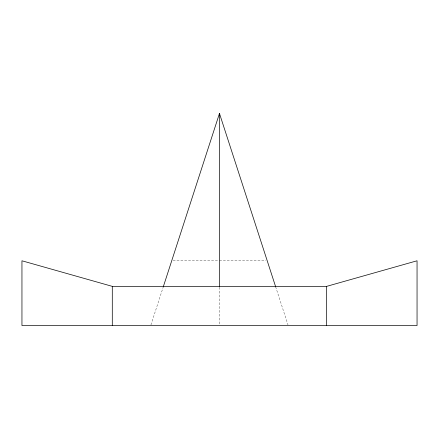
<?xml version="1.0" encoding="UTF-8"?>
<svg xmlns="http://www.w3.org/2000/svg" width="439" height="439" viewBox="0 0 439 439"><rect width="100%" height="100%" fill="white"/><g stroke="black" fill="none" stroke-linecap="round" stroke-linejoin="round"><path stroke-width="0.33" stroke-dasharray="2.19 1.65" d="M150.939 324.898L163.324 286.689M173.081 260.782L218.106 260.782M219.467 260.782L265.853 260.782M275.615 286.689L288 324.898M219.467 287.232L219.467 324.86"/><path stroke-width="0.66" d="M163.324 286.689L219.467 113.454L275.615 286.689M326.649 286.365L417.05 260.782L417.05 325.546L21.95 325.546L21.95 260.782L112.291 286.365L326.649 286.365L326.649 325.546M219.467 113.454L219.467 286.546M112.291 286.365L112.291 325.546"/></g></svg>
